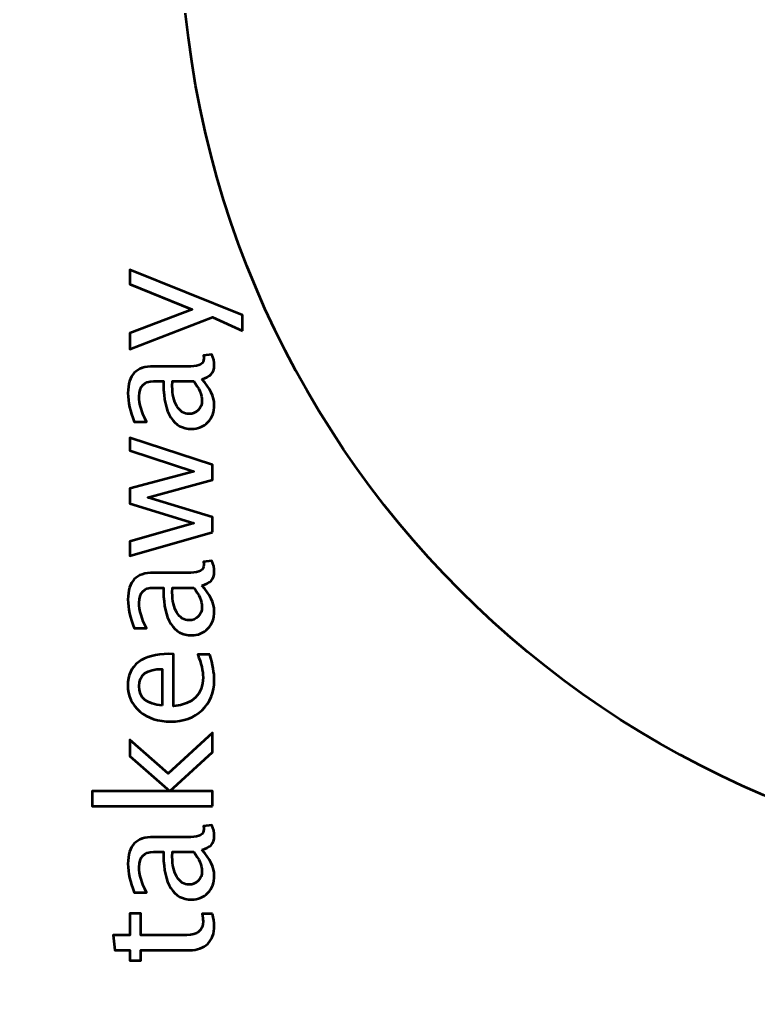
# Model space of a CAD drawing. Header units: centimetres. Extents: x -21.4 to 20.9, y -14.9 to 14.9.
# Drawn here: x -18.281 to -15.612, y -7.725 to -4.125 of the extents above; entities that cross this region are included whole.
import ezdxf

# ---------------------------------------------------------------- set-up
doc = ezdxf.new("R2010")
doc.units = ezdxf.units.CM
doc.header["$MEASUREMENT"] = 0
doc.layers.add('Layer 1', color=7, linetype='Continuous')

msp = doc.modelspace()

# ---------------------------------------------------------------- linework, layer by layer
at = {"layer": 'Layer 1', "lineweight": 53}
msp.add_ellipse((-14.25, -3.75), major_axis=(0, 3.45), ratio=1, dxfattribs=at)
msp.add_open_spline([(-20.95, -14.45), (-20.95, -14.45), (-20.95, 14.45), (-20.95, 14.45), (-20.95, 14.45), (-20.95, 14.72614), (-20.72614, 14.95), (-20.45, 14.95), (-20.45, 14.95), (-20.45, 14.95), (-0.55, 14.95), (-0.55, 14.95), (-0.55, 14.95), (-0.27386, 14.95), (-0.05, 14.72614), (-0.05, 14.45), (-0.05, 14.45), (-0.05, 14.45), (-0.05, -14.45), (-0.05, -14.45), (-0.05, -14.45), (-0.05, -14.72614), (-0.27386, -14.95), (-0.55, -14.95), (-0.55, -14.95), (-0.55, -14.95), (-20.45, -14.95), (-20.45, -14.95), (-20.45, -14.95), (-20.72614, -14.95), (-20.95, -14.72614), (-20.95, -14.45)], degree=3, knots=[0, 0, 0, 0, 0.1111111, 0.1111111, 0.1111111, 0.1111111, 0.2222222, 0.2222222, 0.2222222, 0.2222222, 0.3333333, 0.3333333, 0.3333333, 0.3333333, 0.4444444, 0.4444444, 0.4444444, 0.4444444, 0.5555556, 0.5555556, 0.5555556, 0.5555556, 0.6666667, 0.6666667, 0.6666667, 0.6666667, 0.7777778, 0.7777778, 0.7777778, 0.7777778, 1, 1, 1, 1], dxfattribs=at)
at = {"layer": 'Layer 1', "color": 5, "lineweight": 53}
for points, knots in [([(-17.47634, -5.24922), (-17.47634, -5.24922), (-17.5849, -5.20068), (-17.5849, -5.20068), (-17.5849, -5.20068), (-17.5849, -5.20068), (-17.88443, -5.31657), (-17.88443, -5.31657), (-17.88443, -5.31657), (-17.88443, -5.31657), (-17.88443, -5.25844), (-17.88443, -5.25844), (-17.88443, -5.25844), (-17.88443, -5.25844), (-17.6579, -5.17227), (-17.6579, -5.17227), (-17.6579, -5.17227), (-17.6579, -5.17227), (-17.88443, -5.08036), (-17.88443, -5.08036), (-17.88443, -5.08036), (-17.88443, -5.08036), (-17.88443, -5.02927), (-17.88443, -5.02927), (-17.88443, -5.02927), (-17.88443, -5.02927), (-17.47634, -5.19277), (-17.47634, -5.19277), (-17.47634, -5.19277), (-17.47634, -5.19277), (-17.47634, -5.24922), (-17.47634, -5.24922)], [0, 0, 0, 0, 0.1111111, 0.1111111, 0.1111111, 0.1111111, 0.2222222, 0.2222222, 0.2222222, 0.2222222, 0.3333333, 0.3333333, 0.3333333, 0.3333333, 0.4444444, 0.4444444, 0.4444444, 0.4444444, 0.5555556, 0.5555556, 0.5555556, 0.5555556, 0.6666667, 0.6666667, 0.6666667, 0.6666667, 0.7777778, 0.7777778, 0.7777778, 0.7777778, 1, 1, 1, 1]), ([(-17.62338, -5.42438), (-17.59346, -5.45693), (-17.57851, -5.48825), (-17.57851, -5.51836), (-17.57851, -5.51836), (-17.57851, -5.5431), (-17.58622, -5.5637), (-17.60174, -5.57997), (-17.60174, -5.57997), (-17.61726, -5.59634), (-17.63683, -5.60453), (-17.66044, -5.60453), (-17.66044, -5.60453), (-17.69309, -5.60453), (-17.71821, -5.59079), (-17.7357, -5.56332), (-17.7357, -5.56332), (-17.7532, -5.53585), (-17.76195, -5.49644), (-17.76195, -5.44507), (-17.76195, -5.44507), (-17.76195, -5.44507), (-17.76195, -5.43237), (-17.76195, -5.43237), (-17.76195, -5.43237), (-17.76195, -5.43237), (-17.79798, -5.43237), (-17.79798, -5.43237), (-17.79798, -5.43237), (-17.83269, -5.43237), (-17.85, -5.45044), (-17.85, -5.48665), (-17.85, -5.48665), (-17.85, -5.51469), (-17.84116, -5.54536), (-17.82347, -5.57856), (-17.82347, -5.57856), (-17.82347, -5.57856), (-17.86806, -5.57856), (-17.86806, -5.57856), (-17.86806, -5.57856), (-17.88312, -5.54206), (-17.89064, -5.50763), (-17.89064, -5.47537), (-17.89064, -5.47537), (-17.89064, -5.44216), (-17.88312, -5.4176), (-17.86797, -5.40189), (-17.86797, -5.40189), (-17.85282, -5.38609), (-17.82949, -5.37819), (-17.79798, -5.37819), (-17.79798, -5.37819), (-17.79798, -5.37819), (-17.6628, -5.37819), (-17.6628, -5.37819), (-17.6628, -5.37819), (-17.63185, -5.37819), (-17.61632, -5.36869), (-17.61632, -5.34959), (-17.61632, -5.34959), (-17.61632, -5.34724), (-17.6167, -5.34376), (-17.61745, -5.33915), (-17.61745, -5.33915), (-17.61745, -5.33915), (-17.58735, -5.33529), (-17.58735, -5.33529), (-17.58735, -5.33529), (-17.58142, -5.34761), (-17.57851, -5.36116), (-17.57851, -5.37602), (-17.57851, -5.37602), (-17.57851, -5.40133), (-17.59346, -5.41742), (-17.62338, -5.42438)], [0, 0, 0, 0, 0.05, 0.05, 0.05, 0.05, 0.1, 0.1, 0.1, 0.1, 0.15, 0.15, 0.15, 0.15, 0.2, 0.2, 0.2, 0.2, 0.25, 0.25, 0.25, 0.25, 0.3, 0.3, 0.3, 0.3, 0.35, 0.35, 0.35, 0.35, 0.4, 0.4, 0.4, 0.4, 0.45, 0.45, 0.45, 0.45, 0.5, 0.5, 0.5, 0.5, 0.55, 0.55, 0.55, 0.55, 0.6, 0.6, 0.6, 0.6, 0.65, 0.65, 0.65, 0.65, 0.7, 0.7, 0.7, 0.7, 0.75, 0.75, 0.75, 0.75, 0.8, 0.8, 0.8, 0.8, 0.85, 0.85, 0.85, 0.85, 0.9, 0.9, 0.9, 0.9, 1, 1, 1, 1]), ([(-17.65292, -5.43237), (-17.65292, -5.43237), (-17.72978, -5.43237), (-17.72978, -5.43237), (-17.72978, -5.43237), (-17.72978, -5.43237), (-17.73034, -5.44978), (-17.73034, -5.44978), (-17.73034, -5.44978), (-17.73034, -5.47988), (-17.72479, -5.50415), (-17.71369, -5.52268), (-17.71369, -5.52268), (-17.7025, -5.54112), (-17.68773, -5.55034), (-17.66929, -5.55034), (-17.66929, -5.55034), (-17.6564, -5.55034), (-17.64549, -5.54573), (-17.63655, -5.53661), (-17.63655, -5.53661), (-17.62761, -5.52739), (-17.6231, -5.51619), (-17.6231, -5.50293), (-17.6231, -5.50293), (-17.6231, -5.48035), (-17.63307, -5.45683), (-17.65292, -5.43237)], [0, 0, 0, 0, 0.125, 0.125, 0.125, 0.125, 0.25, 0.25, 0.25, 0.25, 0.375, 0.375, 0.375, 0.375, 0.5, 0.5, 0.5, 0.5, 0.625, 0.625, 0.625, 0.625, 0.75, 0.75, 0.75, 0.75, 1, 1, 1, 1]), ([(-17.58528, -5.97847), (-17.58528, -5.97847), (-17.88443, -6.06426), (-17.88443, -6.06426), (-17.88443, -6.06426), (-17.88443, -6.06426), (-17.88443, -6.01139), (-17.88443, -6.01139), (-17.88443, -6.01139), (-17.88443, -6.01139), (-17.65217, -5.94564), (-17.65217, -5.94564), (-17.65217, -5.94564), (-17.65217, -5.94564), (-17.88443, -5.87471), (-17.88443, -5.87471), (-17.88443, -5.87471), (-17.88443, -5.87471), (-17.88443, -5.82052), (-17.88443, -5.82052), (-17.88443, -5.82052), (-17.88443, -5.82052), (-17.65254, -5.75815), (-17.65254, -5.75815), (-17.65254, -5.75815), (-17.65254, -5.75815), (-17.88443, -5.6827), (-17.88443, -5.6827), (-17.88443, -5.6827), (-17.88443, -5.6827), (-17.88443, -5.63642), (-17.88443, -5.63642), (-17.88443, -5.63642), (-17.88443, -5.63642), (-17.58528, -5.73407), (-17.58528, -5.73407), (-17.58528, -5.73407), (-17.58528, -5.73407), (-17.58528, -5.78825), (-17.58528, -5.78825), (-17.58528, -5.78825), (-17.58528, -5.78825), (-17.81858, -5.85241), (-17.81858, -5.85241), (-17.81858, -5.85241), (-17.81858, -5.85241), (-17.58528, -5.92428), (-17.58528, -5.92428), (-17.58528, -5.92428), (-17.58528, -5.92428), (-17.58528, -5.97847), (-17.58528, -5.97847)], [0, 0, 0, 0, 0.0714286, 0.0714286, 0.0714286, 0.0714286, 0.1428571, 0.1428571, 0.1428571, 0.1428571, 0.2142857, 0.2142857, 0.2142857, 0.2142857, 0.2857143, 0.2857143, 0.2857143, 0.2857143, 0.3571429, 0.3571429, 0.3571429, 0.3571429, 0.4285714, 0.4285714, 0.4285714, 0.4285714, 0.5, 0.5, 0.5, 0.5, 0.5714286, 0.5714286, 0.5714286, 0.5714286, 0.6428571, 0.6428571, 0.6428571, 0.6428571, 0.7142857, 0.7142857, 0.7142857, 0.7142857, 0.7857143, 0.7857143, 0.7857143, 0.7857143, 0.8571429, 0.8571429, 0.8571429, 0.8571429, 1, 1, 1, 1]), ([(-17.62338, -6.17094), (-17.59346, -6.20349), (-17.57851, -6.23481), (-17.57851, -6.26492), (-17.57851, -6.26492), (-17.57851, -6.28966), (-17.58622, -6.31026), (-17.60174, -6.32653), (-17.60174, -6.32653), (-17.61726, -6.3429), (-17.63683, -6.35109), (-17.66044, -6.35109), (-17.66044, -6.35109), (-17.69309, -6.35109), (-17.71821, -6.33735), (-17.7357, -6.30988), (-17.7357, -6.30988), (-17.7532, -6.28241), (-17.76195, -6.243), (-17.76195, -6.19163), (-17.76195, -6.19163), (-17.76195, -6.19163), (-17.76195, -6.17893), (-17.76195, -6.17893), (-17.76195, -6.17893), (-17.76195, -6.17893), (-17.79798, -6.17893), (-17.79798, -6.17893), (-17.79798, -6.17893), (-17.83269, -6.17893), (-17.85, -6.197), (-17.85, -6.23321), (-17.85, -6.23321), (-17.85, -6.26125), (-17.84116, -6.29192), (-17.82347, -6.32512), (-17.82347, -6.32512), (-17.82347, -6.32512), (-17.86806, -6.32512), (-17.86806, -6.32512), (-17.86806, -6.32512), (-17.88312, -6.28862), (-17.89064, -6.25419), (-17.89064, -6.22193), (-17.89064, -6.22193), (-17.89064, -6.18872), (-17.88312, -6.16416), (-17.86797, -6.14845), (-17.86797, -6.14845), (-17.85282, -6.13265), (-17.82949, -6.12475), (-17.79798, -6.12475), (-17.79798, -6.12475), (-17.79798, -6.12475), (-17.6628, -6.12475), (-17.6628, -6.12475), (-17.6628, -6.12475), (-17.63185, -6.12475), (-17.61632, -6.11525), (-17.61632, -6.09615), (-17.61632, -6.09615), (-17.61632, -6.0938), (-17.6167, -6.09032), (-17.61745, -6.08571), (-17.61745, -6.08571), (-17.61745, -6.08571), (-17.58735, -6.08185), (-17.58735, -6.08185), (-17.58735, -6.08185), (-17.58142, -6.09417), (-17.57851, -6.10772), (-17.57851, -6.12258), (-17.57851, -6.12258), (-17.57851, -6.14789), (-17.59346, -6.16398), (-17.62338, -6.17094)], [0, 0, 0, 0, 0.05, 0.05, 0.05, 0.05, 0.1, 0.1, 0.1, 0.1, 0.15, 0.15, 0.15, 0.15, 0.2, 0.2, 0.2, 0.2, 0.25, 0.25, 0.25, 0.25, 0.3, 0.3, 0.3, 0.3, 0.35, 0.35, 0.35, 0.35, 0.4, 0.4, 0.4, 0.4, 0.45, 0.45, 0.45, 0.45, 0.5, 0.5, 0.5, 0.5, 0.55, 0.55, 0.55, 0.55, 0.6, 0.6, 0.6, 0.6, 0.65, 0.65, 0.65, 0.65, 0.7, 0.7, 0.7, 0.7, 0.75, 0.75, 0.75, 0.75, 0.8, 0.8, 0.8, 0.8, 0.85, 0.85, 0.85, 0.85, 0.9, 0.9, 0.9, 0.9, 1, 1, 1, 1]), ([(-17.65292, -6.17893), (-17.65292, -6.17893), (-17.72978, -6.17893), (-17.72978, -6.17893), (-17.72978, -6.17893), (-17.72978, -6.17893), (-17.73034, -6.19634), (-17.73034, -6.19634), (-17.73034, -6.19634), (-17.73034, -6.22644), (-17.72479, -6.25071), (-17.71369, -6.26924), (-17.71369, -6.26924), (-17.7025, -6.28768), (-17.68773, -6.2969), (-17.66929, -6.2969), (-17.66929, -6.2969), (-17.6564, -6.2969), (-17.64549, -6.29229), (-17.63655, -6.28317), (-17.63655, -6.28317), (-17.62761, -6.27395), (-17.6231, -6.26275), (-17.6231, -6.24949), (-17.6231, -6.24949), (-17.6231, -6.22691), (-17.63307, -6.20339), (-17.65292, -6.17893)], [0, 0, 0, 0, 0.125, 0.125, 0.125, 0.125, 0.25, 0.25, 0.25, 0.25, 0.375, 0.375, 0.375, 0.375, 0.5, 0.5, 0.5, 0.5, 0.625, 0.625, 0.625, 0.625, 0.75, 0.75, 0.75, 0.75, 1, 1, 1, 1]), ([(-17.59488, -6.42005), (-17.58396, -6.45645), (-17.57851, -6.48759), (-17.57851, -6.51356), (-17.57851, -6.51356), (-17.57851, -6.55786), (-17.59318, -6.59389), (-17.62244, -6.62165), (-17.62244, -6.62165), (-17.6517, -6.6494), (-17.68961, -6.66332), (-17.73627, -6.66332), (-17.73627, -6.66332), (-17.78152, -6.66332), (-17.81868, -6.65109), (-17.84774, -6.62654), (-17.84774, -6.62654), (-17.87672, -6.60198), (-17.89121, -6.57056), (-17.89121, -6.53228), (-17.89121, -6.53228), (-17.89121, -6.49606), (-17.87832, -6.46802), (-17.85254, -6.44827), (-17.85254, -6.44827), (-17.82677, -6.42851), (-17.79027, -6.41864), (-17.74295, -6.41864), (-17.74295, -6.41864), (-17.74295, -6.41864), (-17.72639, -6.41892), (-17.72639, -6.41892), (-17.72639, -6.41892), (-17.72639, -6.41892), (-17.72639, -6.60801), (-17.72639, -6.60801), (-17.72639, -6.60801), (-17.65489, -6.6001), (-17.61915, -6.5652), (-17.61915, -6.5034), (-17.61915, -6.5034), (-17.61915, -6.48072), (-17.62554, -6.45297), (-17.63834, -6.42005), (-17.63834, -6.42005), (-17.63834, -6.42005), (-17.59488, -6.42005), (-17.59488, -6.42005)], [0, 0, 0, 0, 0.0769231, 0.0769231, 0.0769231, 0.0769231, 0.1538462, 0.1538462, 0.1538462, 0.1538462, 0.2307692, 0.2307692, 0.2307692, 0.2307692, 0.3076923, 0.3076923, 0.3076923, 0.3076923, 0.3846154, 0.3846154, 0.3846154, 0.3846154, 0.4615385, 0.4615385, 0.4615385, 0.4615385, 0.5384615, 0.5384615, 0.5384615, 0.5384615, 0.6153846, 0.6153846, 0.6153846, 0.6153846, 0.6923077, 0.6923077, 0.6923077, 0.6923077, 0.7692308, 0.7692308, 0.7692308, 0.7692308, 0.8461538, 0.8461538, 0.8461538, 0.8461538, 1, 1, 1, 1]), ([(-17.76703, -6.60518), (-17.76703, -6.60518), (-17.76703, -6.4731), (-17.76703, -6.4731), (-17.76703, -6.4731), (-17.82272, -6.4731), (-17.85057, -6.49389), (-17.85057, -6.53538), (-17.85057, -6.53538), (-17.85057, -6.57715), (-17.82272, -6.60039), (-17.76703, -6.60518)], [0, 0, 0, 0, 0.25, 0.25, 0.25, 0.25, 0.5, 0.5, 0.5, 0.5, 1, 1, 1, 1]), ([(-17.58528, -6.96953), (-17.58528, -6.96953), (-18.02046, -6.96953), (-18.02046, -6.96953), (-18.02046, -6.96953), (-18.02046, -6.96953), (-18.02046, -6.91535), (-18.02046, -6.91535), (-18.02046, -6.91535), (-18.02046, -6.91535), (-17.73928, -6.91535), (-17.73928, -6.91535), (-17.73928, -6.91535), (-17.73928, -6.91535), (-17.88443, -6.78835), (-17.88443, -6.78835), (-17.88443, -6.78835), (-17.88443, -6.78835), (-17.88443, -6.72983), (-17.88443, -6.72983), (-17.88443, -6.72983), (-17.88443, -6.72983), (-17.74483, -6.85119), (-17.74483, -6.85119), (-17.74483, -6.85119), (-17.74483, -6.85119), (-17.58528, -6.70444), (-17.58528, -6.70444), (-17.58528, -6.70444), (-17.58528, -6.70444), (-17.58528, -6.77424), (-17.58528, -6.77424), (-17.58528, -6.77424), (-17.58528, -6.77424), (-17.73871, -6.91535), (-17.73871, -6.91535), (-17.73871, -6.91535), (-17.73871, -6.91535), (-17.58528, -6.91535), (-17.58528, -6.91535), (-17.58528, -6.91535), (-17.58528, -6.91535), (-17.58528, -6.96953), (-17.58528, -6.96953)], [0, 0, 0, 0, 0.0833333, 0.0833333, 0.0833333, 0.0833333, 0.1666667, 0.1666667, 0.1666667, 0.1666667, 0.25, 0.25, 0.25, 0.25, 0.3333333, 0.3333333, 0.3333333, 0.3333333, 0.4166667, 0.4166667, 0.4166667, 0.4166667, 0.5, 0.5, 0.5, 0.5, 0.5833333, 0.5833333, 0.5833333, 0.5833333, 0.6666667, 0.6666667, 0.6666667, 0.6666667, 0.75, 0.75, 0.75, 0.75, 0.8333333, 0.8333333, 0.8333333, 0.8333333, 1, 1, 1, 1]), ([(-17.62338, -7.12701), (-17.59346, -7.15956), (-17.57851, -7.19088), (-17.57851, -7.22099), (-17.57851, -7.22099), (-17.57851, -7.24573), (-17.58622, -7.26633), (-17.60174, -7.2826), (-17.60174, -7.2826), (-17.61726, -7.29897), (-17.63683, -7.30716), (-17.66044, -7.30716), (-17.66044, -7.30716), (-17.69309, -7.30716), (-17.71821, -7.29342), (-17.7357, -7.26595), (-17.7357, -7.26595), (-17.7532, -7.23848), (-17.76195, -7.19907), (-17.76195, -7.1477), (-17.76195, -7.1477), (-17.76195, -7.1477), (-17.76195, -7.135), (-17.76195, -7.135), (-17.76195, -7.135), (-17.76195, -7.135), (-17.79798, -7.135), (-17.79798, -7.135), (-17.79798, -7.135), (-17.83269, -7.135), (-17.85, -7.15307), (-17.85, -7.18928), (-17.85, -7.18928), (-17.85, -7.21732), (-17.84116, -7.24799), (-17.82347, -7.28119), (-17.82347, -7.28119), (-17.82347, -7.28119), (-17.86806, -7.28119), (-17.86806, -7.28119), (-17.86806, -7.28119), (-17.88312, -7.24469), (-17.89064, -7.21026), (-17.89064, -7.178), (-17.89064, -7.178), (-17.89064, -7.14479), (-17.88312, -7.12023), (-17.86797, -7.10452), (-17.86797, -7.10452), (-17.85282, -7.08872), (-17.82949, -7.08082), (-17.79798, -7.08082), (-17.79798, -7.08082), (-17.79798, -7.08082), (-17.6628, -7.08082), (-17.6628, -7.08082), (-17.6628, -7.08082), (-17.63185, -7.08082), (-17.61632, -7.07132), (-17.61632, -7.05222), (-17.61632, -7.05222), (-17.61632, -7.04987), (-17.6167, -7.04639), (-17.61745, -7.04178), (-17.61745, -7.04178), (-17.61745, -7.04178), (-17.58735, -7.03792), (-17.58735, -7.03792), (-17.58735, -7.03792), (-17.58142, -7.05024), (-17.57851, -7.06379), (-17.57851, -7.07865), (-17.57851, -7.07865), (-17.57851, -7.10396), (-17.59346, -7.12005), (-17.62338, -7.12701)], [0, 0, 0, 0, 0.05, 0.05, 0.05, 0.05, 0.1, 0.1, 0.1, 0.1, 0.15, 0.15, 0.15, 0.15, 0.2, 0.2, 0.2, 0.2, 0.25, 0.25, 0.25, 0.25, 0.3, 0.3, 0.3, 0.3, 0.35, 0.35, 0.35, 0.35, 0.4, 0.4, 0.4, 0.4, 0.45, 0.45, 0.45, 0.45, 0.5, 0.5, 0.5, 0.5, 0.55, 0.55, 0.55, 0.55, 0.6, 0.6, 0.6, 0.6, 0.65, 0.65, 0.65, 0.65, 0.7, 0.7, 0.7, 0.7, 0.75, 0.75, 0.75, 0.75, 0.8, 0.8, 0.8, 0.8, 0.85, 0.85, 0.85, 0.85, 0.9, 0.9, 0.9, 0.9, 1, 1, 1, 1]), ([(-17.65292, -7.135), (-17.65292, -7.135), (-17.72978, -7.135), (-17.72978, -7.135), (-17.72978, -7.135), (-17.72978, -7.135), (-17.73034, -7.15241), (-17.73034, -7.15241), (-17.73034, -7.15241), (-17.73034, -7.18251), (-17.72479, -7.20678), (-17.71369, -7.22531), (-17.71369, -7.22531), (-17.7025, -7.24375), (-17.68773, -7.25297), (-17.66929, -7.25297), (-17.66929, -7.25297), (-17.6564, -7.25297), (-17.64549, -7.24836), (-17.63655, -7.23924), (-17.63655, -7.23924), (-17.62761, -7.23002), (-17.6231, -7.21882), (-17.6231, -7.20556), (-17.6231, -7.20556), (-17.6231, -7.18298), (-17.63307, -7.15946), (-17.65292, -7.135)], [0, 0, 0, 0, 0.125, 0.125, 0.125, 0.125, 0.25, 0.25, 0.25, 0.25, 0.375, 0.375, 0.375, 0.375, 0.5, 0.5, 0.5, 0.5, 0.625, 0.625, 0.625, 0.625, 0.75, 0.75, 0.75, 0.75, 1, 1, 1, 1]), ([(-17.58537, -7.35852), (-17.58076, -7.37527), (-17.57851, -7.38985), (-17.57851, -7.40217), (-17.57851, -7.40217), (-17.57851, -7.42983), (-17.58641, -7.45137), (-17.60221, -7.4668), (-17.60221, -7.4668), (-17.61802, -7.48232), (-17.63994, -7.49004), (-17.66806, -7.49004), (-17.66806, -7.49004), (-17.66806, -7.49004), (-17.84379, -7.49004), (-17.84379, -7.49004), (-17.84379, -7.49004), (-17.84379, -7.49004), (-17.84379, -7.52748), (-17.84379, -7.52748), (-17.84379, -7.52748), (-17.84379, -7.52748), (-17.88443, -7.52748), (-17.88443, -7.52748), (-17.88443, -7.52748), (-17.88443, -7.52748), (-17.88443, -7.49004), (-17.88443, -7.49004), (-17.88443, -7.49004), (-17.88443, -7.49004), (-17.93853, -7.49004), (-17.93853, -7.49004), (-17.93853, -7.49004), (-17.93853, -7.49004), (-17.9437, -7.43585), (-17.9437, -7.43585), (-17.9437, -7.43585), (-17.9437, -7.43585), (-17.88443, -7.43585), (-17.88443, -7.43585), (-17.88443, -7.43585), (-17.88443, -7.43585), (-17.88443, -7.35739), (-17.88443, -7.35739), (-17.88443, -7.35739), (-17.88443, -7.35739), (-17.84379, -7.35739), (-17.84379, -7.35739), (-17.84379, -7.35739), (-17.84379, -7.35739), (-17.84379, -7.43585), (-17.84379, -7.43585), (-17.84379, -7.43585), (-17.84379, -7.43585), (-17.67785, -7.43585), (-17.67785, -7.43585), (-17.67785, -7.43585), (-17.63871, -7.43585), (-17.61915, -7.41882), (-17.61915, -7.38486), (-17.61915, -7.38486), (-17.61915, -7.37762), (-17.62037, -7.36887), (-17.62272, -7.35852), (-17.62272, -7.35852), (-17.62272, -7.35852), (-17.58537, -7.35852), (-17.58537, -7.35852)], [0, 0, 0, 0, 0.0555556, 0.0555556, 0.0555556, 0.0555556, 0.1111111, 0.1111111, 0.1111111, 0.1111111, 0.1666667, 0.1666667, 0.1666667, 0.1666667, 0.2222222, 0.2222222, 0.2222222, 0.2222222, 0.2777778, 0.2777778, 0.2777778, 0.2777778, 0.3333333, 0.3333333, 0.3333333, 0.3333333, 0.3888889, 0.3888889, 0.3888889, 0.3888889, 0.4444444, 0.4444444, 0.4444444, 0.4444444, 0.5, 0.5, 0.5, 0.5, 0.5555556, 0.5555556, 0.5555556, 0.5555556, 0.6111111, 0.6111111, 0.6111111, 0.6111111, 0.6666667, 0.6666667, 0.6666667, 0.6666667, 0.7222222, 0.7222222, 0.7222222, 0.7222222, 0.7777778, 0.7777778, 0.7777778, 0.7777778, 0.8333333, 0.8333333, 0.8333333, 0.8333333, 0.8888889, 0.8888889, 0.8888889, 0.8888889, 1, 1, 1, 1])]:
    msp.add_open_spline(points, degree=3, knots=knots, dxfattribs=at)

doc.saveas('drawing.dxf')
